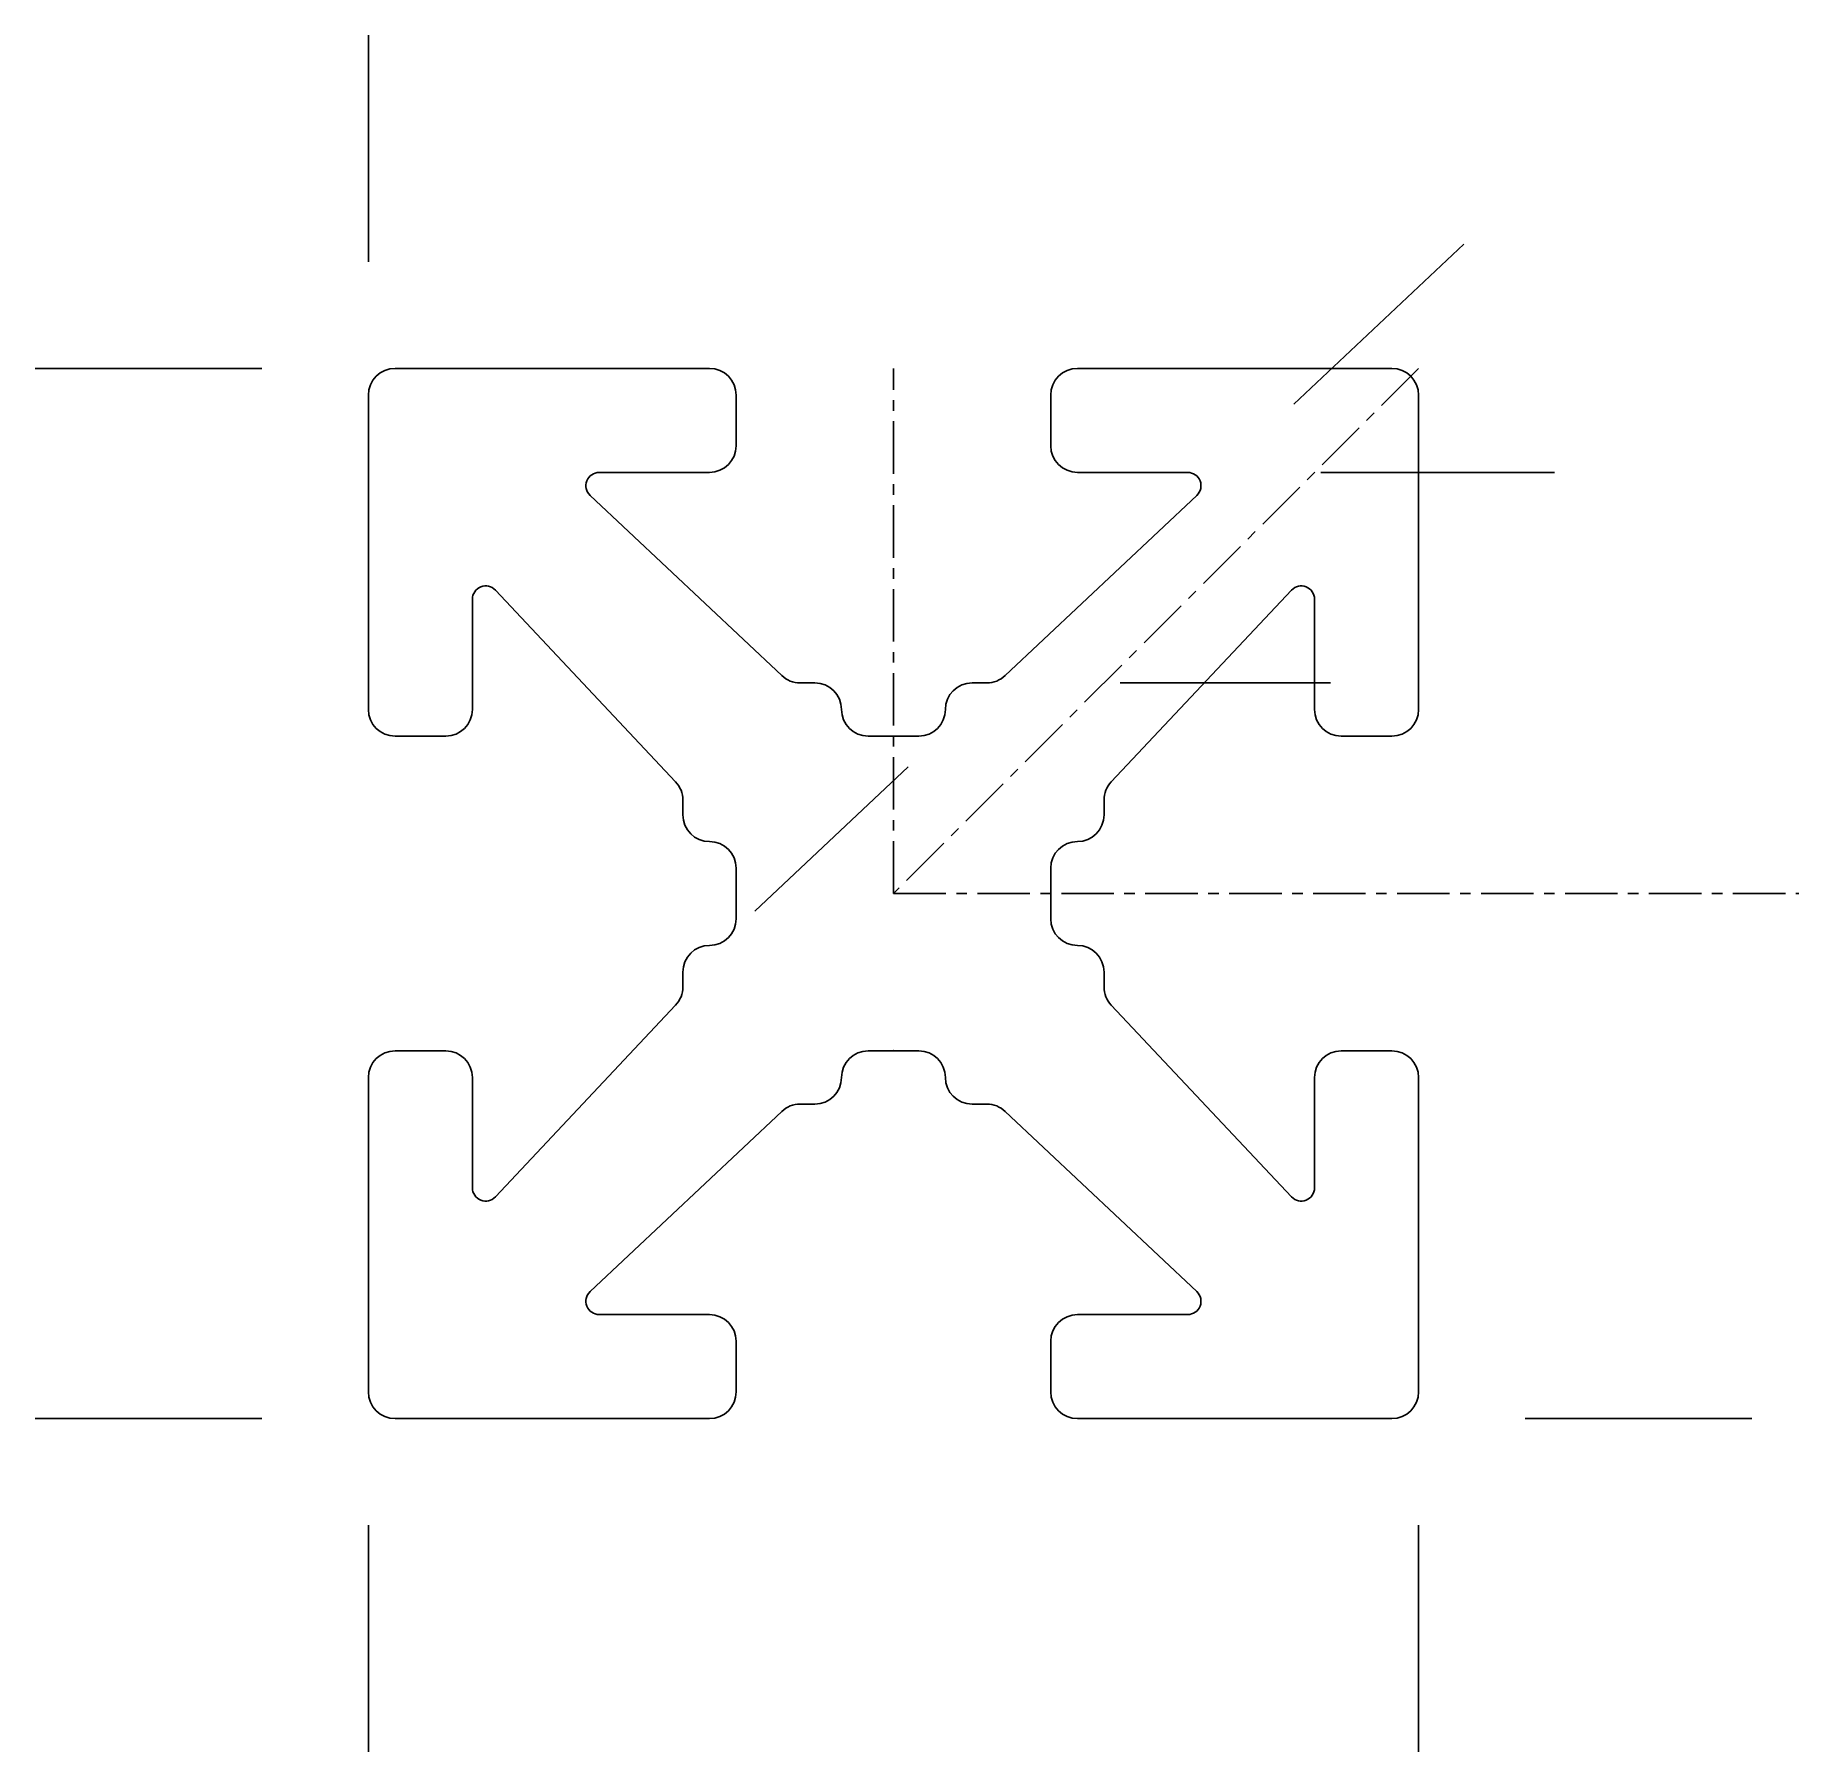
# Model space of a CAD drawing. Extents: x -8.2 to 8.6, y -8.2 to 8.2.
import ezdxf

# ---------------------------------------------------------------- set-up
doc = ezdxf.new("R2010")
doc.units = 0
doc.linetypes.add('CENTERX2', pattern=[0.8, 0.5, -0.1, 0.1, -0.1])
doc.layers.get('0').update_dxf_attribs({"linetype": 'CONTINUOUS'})

msp = doc.modelspace()

# ---------------------------------------------------------------- linework, layer by layer
at = {"color": 7, "linetype": 'CONTINUOUS'}
for p, q in [((-5.004, 6.02), (-5.004, 8.179)), ((3.816, 4.664), (5.437, 6.188)), ((-6.02, 5.004), (-8.179, 5.004)), ((-1.753, 5.004), (-4.75, 5.004)), ((1.753, 5.004), (4.75, 5.004)), ((-5.004, 1.753), (-5.004, 4.75)), ((-1.499, 4.267), (-1.499, 4.75)), ((1.499, 4.267), (1.499, 4.75)), ((5.004, 1.753), (5.004, 4.75)), ((-2.804, 4.013), (-1.753, 4.013)), ((2.804, 4.013), (1.753, 4.013)), ((4.074, 4.013), (6.299, 4.013)), ((-1.064, 2.076), (-2.891, 3.794)), ((1.064, 2.076), (2.891, 3.794)), ((-2.076, 1.064), (-3.794, 2.891)), ((2.076, 1.064), (3.794, 2.891)), ((-4.013, 2.804), (-4.013, 1.753)), ((4.013, 2.804), (4.013, 1.753)), ((-0.749, 2.007), (-0.89, 2.007)), ((0.749, 2.007), (0.89, 2.007)), ((2.16, 2.007), (4.166, 2.007)), ((-4.267, 1.499), (-4.75, 1.499)), ((-0.241, 1.499), (0.241, 1.499)), ((4.267, 1.499), (4.75, 1.499)), ((0.139, 1.206), (-1.322, -0.169)), ((-2.007, 0.749), (-2.007, 0.89)), ((2.007, 0.749), (2.007, 0.89)), ((-1.499, -0.241), (-1.499, 0.241)), ((1.499, -0.241), (1.499, 0.241)), ((-2.007, -0.749), (-2.007, -0.89)), ((2.007, -0.749), (2.007, -0.89)), ((-2.076, -1.064), (-3.794, -2.891)), ((2.076, -1.064), (3.794, -2.891)), ((-4.267, -1.499), (-4.75, -1.499)), ((-0.241, -1.499), (0.241, -1.499)), ((4.267, -1.499), (4.75, -1.499)), ((-5.004, -1.753), (-5.004, -4.75)), ((-4.013, -2.804), (-4.013, -1.753)), ((4.013, -2.804), (4.013, -1.753)), ((5.004, -1.753), (5.004, -4.75)), ((-0.749, -2.007), (-0.89, -2.007)), ((0.749, -2.007), (0.89, -2.007)), ((-1.064, -2.076), (-2.891, -3.794)), ((1.064, -2.076), (2.891, -3.794)), ((-2.804, -4.013), (-1.753, -4.013)), ((2.804, -4.013), (1.753, -4.013)), ((-1.499, -4.267), (-1.499, -4.75)), ((1.499, -4.267), (1.499, -4.75)), ((-6.02, -5.004), (-8.179, -5.004)), ((-1.753, -5.004), (-4.75, -5.004)), ((1.753, -5.004), (4.75, -5.004)), ((6.02, -5.004), (8.179, -5.004)), ((-5.004, -6.02), (-5.004, -8.179)), ((5.004, -6.02), (5.004, -8.179))]:
    msp.add_line(p, q, dxfattribs=at)
at = {"color": 7, "linetype": 'CENTERX2'}
for p, q in [((5.004, 5.004), (0, 0)), ((0, 0), (0, 5.004)), ((0, 0), (8.627, 0))]:
    msp.add_line(p, q, dxfattribs=at)
at = {"color": 7, "linetype": 'CONTINUOUS'}
for centre, radius, start, end in [((-4.75, 4.75), 0.254, 90, 180), ((-1.753, 4.75), 0.254, 0, 90), ((1.753, 4.75), 0.254, 90, 180), ((4.75, 4.75), 0.254, 0, 90), ((-1.753, 4.267), 0.254, 270, 0), ((1.753, 4.267), 0.254, 180, 270), ((-2.804, 3.886), 0.127, 90, 226.757), ((2.804, 3.886), 0.127, 313.243, 90), ((-3.886, 2.804), 0.127, 43.243, 180), ((3.886, 2.804), 0.127, 0, 136.757), ((-0.89, 2.261), 0.254, 226.757, 270), ((0.89, 2.261), 0.254, 270, 313.243), ((-0.749, 1.753), 0.254, 0, 90), ((0.749, 1.753), 0.254, 90, 180), ((-4.75, 1.753), 0.254, 180, 270), ((-4.267, 1.753), 0.254, 270, 0), ((-0.241, 1.753), 0.254, 180, 270), ((0.241, 1.753), 0.254, 270, 0), ((4.267, 1.753), 0.254, 180, 270), ((4.75, 1.753), 0.254, 270, 0), ((-2.261, 0.89), 0.254, 0, 43.243), ((2.261, 0.89), 0.254, 136.757, 180), ((-1.753, 0.749), 0.254, 180, 270), ((1.753, 0.749), 0.254, 270, 0), ((-1.753, 0.241), 0.254, 0, 90), ((1.753, 0.241), 0.254, 90, 180), ((-1.753, -0.241), 0.254, 270, 0), ((1.753, -0.241), 0.254, 180, 270), ((-1.753, -0.749), 0.254, 90, 180), ((1.753, -0.749), 0.254, 0, 90), ((-2.261, -0.89), 0.254, 316.757, 360), ((2.261, -0.89), 0.254, 180, 223.243), ((-4.75, -1.753), 0.254, 90, 180), ((-4.267, -1.753), 0.254, 0, 90), ((-0.241, -1.753), 0.254, 90, 180), ((0.241, -1.753), 0.254, 0, 90), ((4.267, -1.753), 0.254, 90, 180), ((4.75, -1.753), 0.254, 0, 90), ((-0.749, -1.753), 0.254, 270, 0), ((0.749, -1.753), 0.254, 180, 270), ((-0.89, -2.261), 0.254, 90, 133.243), ((0.89, -2.261), 0.254, 46.757, 90), ((-3.886, -2.804), 0.127, 180, 316.757), ((3.886, -2.804), 0.127, 223.243, 0), ((-2.804, -3.886), 0.127, 133.243, 270), ((2.804, -3.886), 0.127, 270, 46.757), ((-1.753, -4.267), 0.254, 0, 90), ((1.753, -4.267), 0.254, 90, 180), ((-4.75, -4.75), 0.254, 180, 270), ((-1.753, -4.75), 0.254, 270, 0), ((1.753, -4.75), 0.254, 180, 270), ((4.75, -4.75), 0.254, 270, 0)]:
    msp.add_arc(centre, radius, start, end, dxfattribs=at)
msp.add_point((0, -1.499), dxfattribs=at)

doc.saveas('drawing.dxf')
